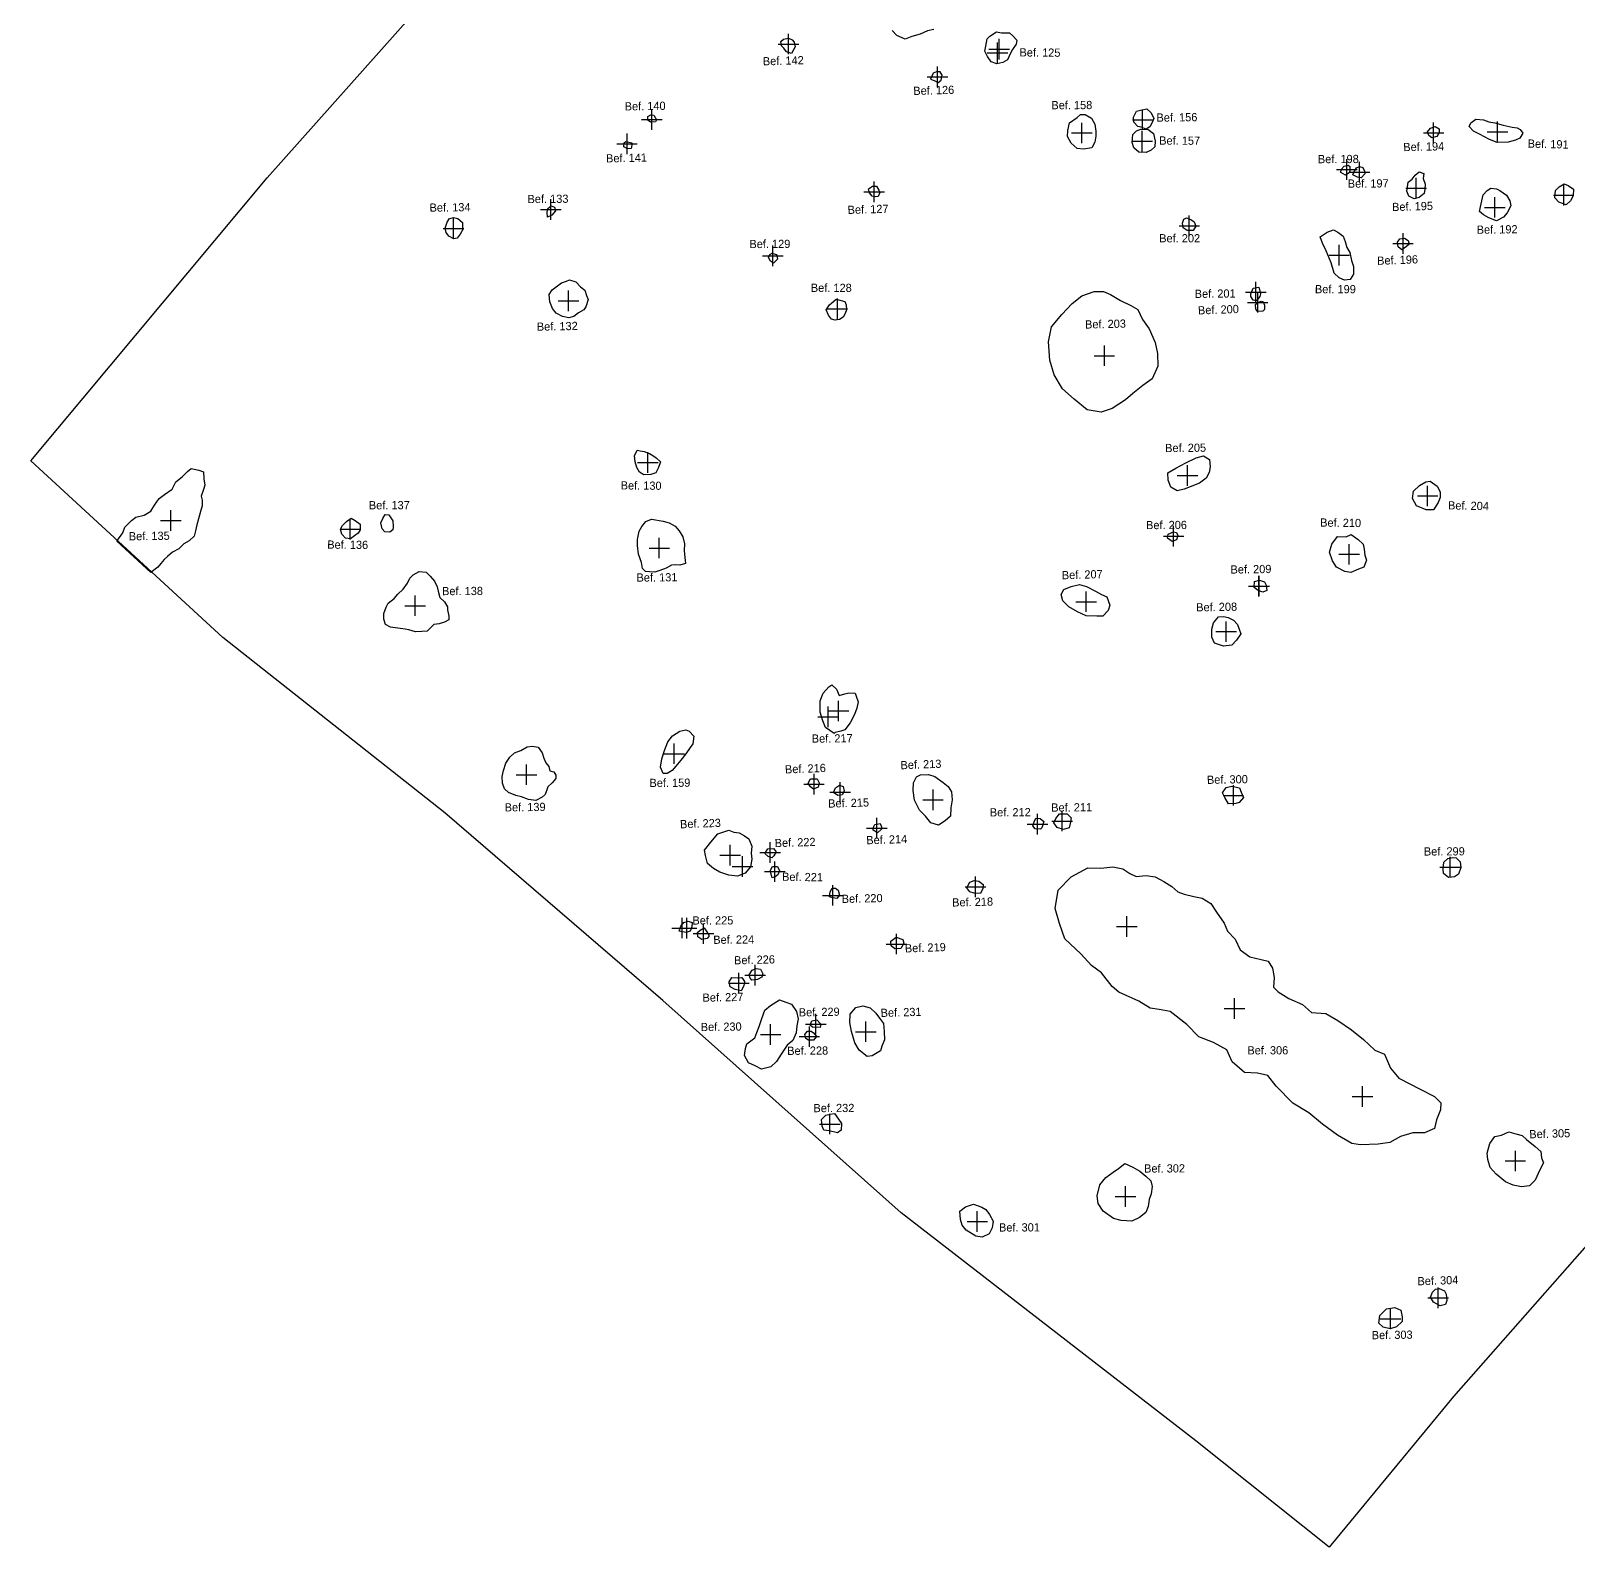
# Model space of a CAD drawing. Header units: millimetres. Extents: x -51 to 4462813, y 19 to 5794154.
# Drawn here: x 4462692.39 to 4462730.07, y 5793999.7 to 5794036.61 of the extents above; entities that cross this region are included whole.
import ezdxf

# ---------------------------------------------------------------- set-up
doc = ezdxf.new("R2010")
doc.units = ezdxf.units.MM
doc.header["$PDMODE"] = 2
doc.header["$PDSIZE"] = 0.25
for name, color, linetype in [('Bef.Nr.', 7, 'Continuous'), ('Befunde Pl.1', 7, 'Continuous'), ('GGuk', 5, 'Continuous')]:
    doc.layers.add(name, color=color, linetype=linetype)

msp = doc.modelspace()

# ---------------------------------------------------------------- linework, layer by layer
at = {"layer": 'Bef.Nr.', "elevation": 52.779}
for points in [[(4462694.485, 5794024.193), (4462695.309, 5794023.427)], [(4462694.485, 5794024.193), (4462695.309, 5794023.427)], [(4462694.485, 5794024.193), (4462695.309, 5794023.427)], [(4462694.485, 5794024.193), (4462695.309, 5794023.427), (4462694.485, 5794024.193)], [(4462694.485, 5794024.193), (4462695.309, 5794023.427)], [(4462694.485, 5794024.193), (4462695.309, 5794023.427)]]:
    msp.add_lwpolyline(points, dxfattribs=at)
at = {"layer": 'Befunde Pl.1'}
for points in [[(4462714.38, 5794036.65, 52.86), (4462714.224, 5794036.613, 52.868), (4462714.045, 5794036.534, 52.844), (4462713.845, 5794036.479, 52.849), (4462713.677, 5794036.413, 52.822), (4462713.479, 5794036.501, 52.823), (4462713.365, 5794036.622, 52.837)], [(4462694.485, 5794024.193, 52.779), (4462694.63, 5794024.397, 52.769), (4462694.682, 5794024.535, 52.755), (4462694.839, 5794024.695, 52.73), (4462694.95, 5794024.776, 52.71), (4462695.147, 5794024.826, 52.727), (4462695.31, 5794024.921, 52.721), (4462695.405, 5794025.068, 52.725), (4462695.518, 5794025.233, 52.716), (4462695.643, 5794025.332, 52.712), (4462695.831, 5794025.459, 52.721), (4462695.918, 5794025.635, 52.73), (4462696.077, 5794025.761, 52.718), (4462696.205, 5794025.892, 52.727), (4462696.294, 5794025.961, 52.721), (4462696.484, 5794025.923, 52.697), (4462696.591, 5794025.879, 52.693), (4462696.599, 5794025.709, 52.706), (4462696.624, 5794025.556, 52.714), (4462696.596, 5794025.452, 52.718), (4462696.541, 5794025.291, 52.736), (4462696.561, 5794025.19, 52.733), (4462696.561, 5794025.055, 52.735), (4462696.522, 5794024.918, 52.747), (4462696.469, 5794024.739, 52.744), (4462696.432, 5794024.591, 52.749), (4462696.403, 5794024.443, 52.752), (4462696.369, 5794024.315, 52.772), (4462696.242, 5794024.198, 52.79), (4462696.115, 5794024.124, 52.786), (4462695.992, 5794024.007, 52.787), (4462695.838, 5794023.925, 52.782), (4462695.721, 5794023.82, 52.785), (4462695.637, 5794023.747, 52.764), (4462695.556, 5794023.646, 52.778), (4462695.479, 5794023.562, 52.773), (4462695.309, 5794023.427, 52.788)], [(4462724.543, 5794024.352, 52.728), (4462724.543, 5794024.352, 52.728), (4462724.708, 5794024.236, 52.725), (4462724.832, 5794024.119, 52.742), (4462724.856, 5794023.999, 52.754), (4462724.878, 5794023.854, 52.742), (4462724.917, 5794023.73, 52.767), (4462724.852, 5794023.559, 52.771), (4462724.723, 5794023.513, 52.777), (4462724.537, 5794023.432, 52.773), (4462724.386, 5794023.452, 52.78), (4462724.186, 5794023.558, 52.779), (4462724.083, 5794023.71, 52.756), (4462724.011, 5794023.924, 52.724), (4462724.072, 5794024.117, 52.74), (4462724.212, 5794024.306, 52.721), (4462724.42, 5794024.301, 52.72), (4462724.543, 5794024.352, 52.728)]]:
    msp.add_polyline3d(points, dxfattribs=at)
for points in [[(4462716.219, 5794036.566, 52.788), (4462716.3, 5794036.498, 52.797), (4462716.396, 5794036.392, 52.805), (4462716.381, 5794036.292, 52.808), (4462716.291, 5794036.163, 52.798), (4462716.237, 5794036.053, 52.79), (4462716.175, 5794035.909, 52.813), (4462716.057, 5794035.844, 52.815), (4462715.915, 5794035.811, 52.824), (4462715.776, 5794035.859, 52.82), (4462715.684, 5794035.991, 52.814), (4462715.62, 5794036.125, 52.773), (4462715.643, 5794036.247, 52.787), (4462715.681, 5794036.422, 52.784), (4462715.742, 5794036.487, 52.775), (4462715.901, 5794036.595, 52.786), (4462716.03, 5794036.57, 52.788)], [(4462710.933, 5794036.398, 52.746), (4462710.977, 5794036.337, 52.747), (4462711, 5794036.226, 52.739), (4462710.965, 5794036.152, 52.753), (4462710.915, 5794036.067, 52.746), (4462710.792, 5794036.108, 52.755), (4462710.726, 5794036.191, 52.76), (4462710.67, 5794036.248, 52.758), (4462710.652, 5794036.354, 52.746), (4462710.721, 5794036.416, 52.753), (4462710.841, 5794036.434, 52.749)], [(4462714.301, 5794035.439, 52.839), (4462714.39, 5794035.404, 52.838), (4462714.488, 5794035.36, 52.842), (4462714.557, 5794035.415, 52.849), (4462714.582, 5794035.537, 52.837), (4462714.53, 5794035.616, 52.833), (4462714.442, 5794035.615, 52.841), (4462714.359, 5794035.589, 52.844)], [(4462719.564, 5794034.716, 52.762), (4462719.675, 5794034.62, 52.759), (4462719.738, 5794034.48, 52.779), (4462719.698, 5794034.387, 52.801), (4462719.638, 5794034.278, 52.812), (4462719.548, 5794034.222, 52.827), (4462719.424, 5794034.272, 52.817), (4462719.35, 5794034.287, 52.81), (4462719.25, 5794034.39, 52.801), (4462719.237, 5794034.517, 52.807), (4462719.314, 5794034.659, 52.793), (4462719.411, 5794034.682, 52.773)], [(4462707.564, 5794034.561, 52.706), (4462707.627, 5794034.446, 52.713), (4462707.598, 5794034.4, 52.719), (4462707.481, 5794034.393, 52.733), (4462707.413, 5794034.444, 52.728), (4462707.412, 5794034.529, 52.734), (4462707.487, 5794034.574, 52.708)], [(4462718.22, 5794034.487, 52.794), (4462718.297, 5794034.346, 52.784), (4462718.327, 5794034.173, 52.803), (4462718.324, 5794034.054, 52.791), (4462718.299, 5794033.902, 52.787), (4462718.224, 5794033.77, 52.795), (4462718.024, 5794033.735, 52.795), (4462717.866, 5794033.75, 52.803), (4462717.724, 5794033.884, 52.791), (4462717.636, 5794034.047, 52.807), (4462717.639, 5794034.186, 52.8), (4462717.686, 5794034.379, 52.812), (4462717.869, 5794034.506, 52.812), (4462717.949, 5794034.576, 52.804), (4462718.062, 5794034.578, 52.803)], [(4462719.728, 5794034.12, 52.781), (4462719.768, 5794033.927, 52.805), (4462719.764, 5794033.795, 52.79), (4462719.669, 5794033.715, 52.807), (4462719.551, 5794033.655, 52.806), (4462719.369, 5794033.659, 52.821), (4462719.253, 5794033.766, 52.823), (4462719.209, 5794033.899, 52.831), (4462719.223, 5794034.096, 52.809), (4462719.31, 5794034.18, 52.812), (4462719.423, 5794034.225, 52.818), (4462719.601, 5794034.211, 52.809)], [(4462726.588, 5794034.288, 52.641), (4462726.683, 5794034.227, 52.653), (4462726.682, 5794034.139, 52.651), (4462726.629, 5794034.045, 52.647), (4462726.508, 5794034.009, 52.64), (4462726.434, 5794034.066, 52.637), (4462726.402, 5794034.16, 52.647), (4462726.475, 5794034.245, 52.654)], [(4462727.574, 5794034.465, 52.616), (4462727.764, 5794034.452, 52.62), (4462727.89, 5794034.397, 52.63), (4462728.043, 5794034.377, 52.634), (4462728.239, 5794034.32, 52.648), (4462728.461, 5794034.269, 52.629), (4462728.581, 5794034.251, 52.631), (4462728.656, 5794034.216, 52.628), (4462728.724, 5794034.122, 52.611), (4462728.649, 5794034.001, 52.608), (4462728.541, 5794033.956, 52.617), (4462728.363, 5794033.904, 52.629), (4462728.099, 5794033.899, 52.657), (4462727.91, 5794033.974, 52.635), (4462727.669, 5794034.1, 52.63), (4462727.517, 5794034.176, 52.633), (4462727.414, 5794034.288, 52.624), (4462727.454, 5794034.376, 52.618)], [(4462707.026, 5794033.89, 52.742), (4462707.027, 5794033.837, 52.747), (4462707.006, 5794033.752, 52.737), (4462706.922, 5794033.742, 52.729), (4462706.833, 5794033.794, 52.741), (4462706.842, 5794033.886, 52.732), (4462706.876, 5794033.92, 52.75)], [(4462724.47, 5794033.343, 52.643), (4462724.51, 5794033.31, 52.65), (4462724.512, 5794033.201, 52.646), (4462724.493, 5794033.157, 52.636), (4462724.402, 5794033.102, 52.645), (4462724.292, 5794033.169, 52.645), (4462724.294, 5794033.243, 52.633), (4462724.368, 5794033.318, 52.636)], [(4462724.742, 5794033.313, 52.647), (4462724.828, 5794033.29, 52.652), (4462724.865, 5794033.196, 52.652), (4462724.875, 5794033.134, 52.651), (4462724.784, 5794033.036, 52.663), (4462724.693, 5794033.055, 52.659), (4462724.581, 5794033.112, 52.633), (4462724.611, 5794033.187, 52.65), (4462724.669, 5794033.283, 52.652)], [(4462726.292, 5794033.019, 52.625), (4462726.34, 5794032.883, 52.627), (4462726.338, 5794032.765, 52.627), (4462726.317, 5794032.654, 52.618), (4462726.198, 5794032.562, 52.622), (4462726.079, 5794032.523, 52.634), (4462725.946, 5794032.594, 52.627), (4462725.897, 5794032.709, 52.636), (4462725.928, 5794032.928, 52.638), (4462726.029, 5794033.004, 52.635), (4462726.096, 5794033.099, 52.621), (4462726.199, 5794033.185, 52.644), (4462726.312, 5794033.142, 52.63)], [(4462712.985, 5794032.836, 52.81), (4462713.042, 5794032.737, 52.82), (4462713.063, 5794032.684, 52.805), (4462713.027, 5794032.583, 52.804), (4462712.952, 5794032.571, 52.816), (4462712.879, 5794032.595, 52.829), (4462712.812, 5794032.672, 52.812), (4462712.785, 5794032.769, 52.803), (4462712.887, 5794032.831, 52.823)], [(4462728.077, 5794032.769, 52.658), (4462728.165, 5794032.726, 52.658), (4462728.323, 5794032.615, 52.645), (4462728.402, 5794032.476, 52.631), (4462728.426, 5794032.353, 52.626), (4462728.343, 5794032.185, 52.643), (4462728.25, 5794032.078, 52.66), (4462728.084, 5794031.99, 52.663), (4462727.895, 5794032.06, 52.66), (4462727.767, 5794032.134, 52.656), (4462727.67, 5794032.215, 52.653), (4462727.703, 5794032.401, 52.644), (4462727.753, 5794032.625, 52.651), (4462727.853, 5794032.732, 52.662), (4462727.943, 5794032.787, 52.668)], [(4462729.829, 5794032.85, 52.583), (4462729.957, 5794032.758, 52.614), (4462729.951, 5794032.596, 52.621), (4462729.879, 5794032.477, 52.614), (4462729.777, 5794032.378, 52.608), (4462729.599, 5794032.441, 52.609), (4462729.499, 5794032.549, 52.603), (4462729.515, 5794032.728, 52.59), (4462729.605, 5794032.821, 52.585), (4462729.73, 5794032.89, 52.594)], [(4462705.144, 5794032.327, 52.72), (4462705.165, 5794032.236, 52.728), (4462705.078, 5794032.128, 52.725), (4462704.969, 5794032.079, 52.739), (4462704.966, 5794032.2, 52.739), (4462704.98, 5794032.292, 52.742), (4462705.063, 5794032.359, 52.744)], [(4462702.789, 5794032.049, 52.724), (4462702.903, 5794031.949, 52.724), (4462702.899, 5794031.833, 52.727), (4462702.918, 5794031.792, 52.723), (4462702.848, 5794031.668, 52.739), (4462702.768, 5794031.567, 52.745), (4462702.689, 5794031.551, 52.755), (4462702.571, 5794031.618, 52.753), (4462702.504, 5794031.704, 52.756), (4462702.483, 5794031.813, 52.748), (4462702.527, 5794031.955, 52.747), (4462702.583, 5794032.05, 52.737), (4462702.682, 5794032.074, 52.731)], [(4462720.532, 5794032.062, 52.677), (4462720.636, 5794032.022, 52.678), (4462720.722, 5794031.966, 52.673), (4462720.755, 5794031.859, 52.669), (4462720.694, 5794031.754, 52.693), (4462720.547, 5794031.757, 52.699), (4462720.448, 5794031.819, 52.689), (4462720.437, 5794031.935, 52.689), (4462720.469, 5794032.032, 52.695)], [(4462724.109, 5794031.768, 52.639), (4462724.213, 5794031.717, 52.642), (4462724.349, 5794031.615, 52.644), (4462724.395, 5794031.489, 52.644), (4462724.439, 5794031.342, 52.658), (4462724.509, 5794031.218, 52.641), (4462724.552, 5794031.027, 52.639), (4462724.602, 5794030.879, 52.624), (4462724.6, 5794030.69, 52.634), (4462724.516, 5794030.56, 52.64), (4462724.377, 5794030.544, 52.654), (4462724.252, 5794030.604, 52.642), (4462724.129, 5794030.713, 52.632), (4462724.056, 5794030.972, 52.651), (4462723.936, 5794031.259, 52.661), (4462723.841, 5794031.443, 52.659), (4462723.787, 5794031.605, 52.66), (4462723.957, 5794031.715, 52.641)], [(4462725.844, 5794031.572, 52.648), (4462725.931, 5794031.514, 52.644), (4462725.952, 5794031.425, 52.637), (4462725.892, 5794031.362, 52.638), (4462725.773, 5794031.281, 52.627), (4462725.685, 5794031.361, 52.629), (4462725.667, 5794031.468, 52.632), (4462725.723, 5794031.555, 52.635)], [(4462710.538, 5794031.173, 52.819), (4462710.559, 5794031.145, 52.834), (4462710.576, 5794031.055, 52.85), (4462710.474, 5794030.961, 52.855), (4462710.399, 5794031.009, 52.854), (4462710.353, 5794031.098, 52.835), (4462710.385, 5794031.173, 52.81), (4462710.441, 5794031.2, 52.824)], [(4462705.663, 5794030.505, 52.803), (4462705.773, 5794030.386, 52.788), (4462705.877, 5794030.306, 52.785), (4462705.922, 5794030.175, 52.794), (4462705.96, 5794030.076, 52.793), (4462705.901, 5794029.9, 52.776), (4462705.857, 5794029.823, 52.783), (4462705.728, 5794029.747, 52.778), (4462705.612, 5794029.663, 52.766), (4462705.488, 5794029.628, 52.761), (4462705.34, 5794029.663, 52.756), (4462705.185, 5794029.742, 52.76), (4462705.097, 5794029.853, 52.749), (4462705.025, 5794030.015, 52.76), (4462705.009, 5794030.2, 52.762), (4462705.081, 5794030.311, 52.772), (4462705.182, 5794030.381, 52.78), (4462705.314, 5794030.481, 52.794), (4462705.435, 5794030.525, 52.797), (4462705.505, 5794030.555, 52.802)], [(4462712.214, 5794030.029, 52.848), (4462712.247, 5794029.947, 52.856), (4462712.25, 5794029.822, 52.866), (4462712.223, 5794029.737, 52.87), (4462712.173, 5794029.647, 52.866), (4462712.083, 5794029.59, 52.841), (4462711.976, 5794029.571, 52.845), (4462711.884, 5794029.596, 52.836), (4462711.811, 5794029.697, 52.837), (4462711.755, 5794029.821, 52.835), (4462711.838, 5794029.942, 52.837), (4462711.898, 5794029.993, 52.849), (4462711.998, 5794030.08, 52.839)], [(4462718.68, 5794030.195, 52.753), (4462718.921, 5794030.048, 52.763), (4462719.173, 5794029.933, 52.748), (4462719.343, 5794029.835, 52.72), (4462719.457, 5794029.591, 52.697), (4462719.623, 5794029.36, 52.678), (4462719.768, 5794029.03, 52.693), (4462719.826, 5794028.757, 52.672), (4462719.833, 5794028.456, 52.671), (4462719.694, 5794028.142, 52.683), (4462719.469, 5794027.978, 52.675), (4462719.223, 5794027.786, 52.706), (4462719.045, 5794027.629, 52.701), (4462718.723, 5794027.421, 52.655), (4462718.455, 5794027.329, 52.739), (4462718.114, 5794027.391, 52.756), (4462717.799, 5794027.645, 52.761), (4462717.514, 5794027.903, 52.773), (4462717.305, 5794028.241, 52.794), (4462717.205, 5794028.602, 52.791), (4462717.171, 5794029.043, 52.788), (4462717.248, 5794029.41, 52.774), (4462717.492, 5794029.713, 52.798), (4462717.749, 5794029.979, 52.795), (4462717.983, 5794030.161, 52.775), (4462718.283, 5794030.271, 52.78), (4462718.509, 5794030.272, 52.776)], [(4462722.296, 5794030.373, 52.643), (4462722.313, 5794030.321, 52.658), (4462722.333, 5794030.215, 52.663), (4462722.321, 5794030.145, 52.658), (4462722.235, 5794030.047, 52.666), (4462722.152, 5794030.058, 52.678), (4462722.096, 5794030.152, 52.669), (4462722.096, 5794030.214, 52.655), (4462722.155, 5794030.348, 52.657)], [(4462722.398, 5794030.015, 52.654), (4462722.434, 5794029.94, 52.654), (4462722.434, 5794029.831, 52.659), (4462722.389, 5794029.791, 52.657), (4462722.254, 5794029.787, 52.659), (4462722.221, 5794029.842, 52.658), (4462722.214, 5794029.957, 52.655), (4462722.265, 5794030.006, 52.654), (4462722.347, 5794030.036, 52.649)], [(4462707.231, 5794026.394, 52.837), (4462707.322, 5794026.378, 52.844), (4462707.453, 5794026.324, 52.832), (4462707.534, 5794026.28, 52.826), (4462707.614, 5794026.224, 52.834), (4462707.724, 5794026.127, 52.843), (4462707.676, 5794025.986, 52.834), (4462707.608, 5794025.857, 52.844), (4462707.485, 5794025.816, 52.837), (4462707.314, 5794025.81, 52.839), (4462707.213, 5794025.875, 52.839), (4462707.145, 5794025.989, 52.844), (4462707.11, 5794026.127, 52.853), (4462707.092, 5794026.267, 52.86), (4462707.154, 5794026.408, 52.856)], [(4462721.088, 5794026.181, 52.622), (4462721.109, 5794026.001, 52.603), (4462721.086, 5794025.861, 52.6), (4462721.012, 5794025.723, 52.621), (4462720.844, 5794025.607, 52.653), (4462720.623, 5794025.516, 52.678), (4462720.475, 5794025.459, 52.688), (4462720.308, 5794025.417, 52.685), (4462720.152, 5794025.509, 52.69), (4462720.082, 5794025.676, 52.693), (4462720.073, 5794025.855, 52.679), (4462720.269, 5794025.968, 52.681), (4462720.515, 5794026.096, 52.677), (4462720.764, 5794026.222, 52.65), (4462720.946, 5794026.269, 52.634)], [(4462726.464, 5794025.649, 52.713), (4462726.634, 5794025.534, 52.709), (4462726.707, 5794025.394, 52.724), (4462726.709, 5794025.257, 52.714), (4462726.662, 5794025.13, 52.704), (4462726.543, 5794024.957, 52.701), (4462726.364, 5794024.952, 52.699), (4462726.134, 5794025.05, 52.693), (4462726.034, 5794025.229, 52.695), (4462726.058, 5794025.413, 52.711), (4462726.206, 5794025.55, 52.717), (4462726.362, 5794025.639, 52.714)], [(4462701.172, 5794024.733, 52.693), (4462701.208, 5794024.689, 52.713), (4462701.211, 5794024.539, 52.722), (4462701.206, 5794024.467, 52.736), (4462701.132, 5794024.415, 52.732), (4462701.014, 5794024.423, 52.721), (4462700.944, 5794024.493, 52.705), (4462700.915, 5794024.639, 52.707), (4462700.959, 5794024.746, 52.704), (4462701.021, 5794024.845, 52.713), (4462701.104, 5794024.836, 52.699)], [(4462700.289, 5794024.695, 52.708), (4462700.411, 5794024.608, 52.722), (4462700.409, 5794024.467, 52.724), (4462700.359, 5794024.388, 52.739), (4462700.271, 5794024.325, 52.745), (4462700.177, 5794024.245, 52.745), (4462700.05, 5794024.266, 52.748), (4462699.961, 5794024.36, 52.737), (4462699.927, 5794024.486, 52.726), (4462699.977, 5794024.575, 52.731), (4462700.08, 5794024.672, 52.725), (4462700.189, 5794024.754, 52.73)], [(4462707.784, 5794024.675, 52.862), (4462707.934, 5794024.636, 52.841), (4462708.081, 5794024.557, 52.855), (4462708.177, 5794024.441, 52.866), (4462708.265, 5794024.298, 52.87), (4462708.307, 5794024.126, 52.864), (4462708.302, 5794023.964, 52.873), (4462708.313, 5794023.792, 52.854), (4462708.33, 5794023.65, 52.864), (4462708.195, 5794023.611, 52.851), (4462708.089, 5794023.614, 52.868), (4462707.994, 5794023.608, 52.872), (4462707.862, 5794023.537, 52.886), (4462707.703, 5794023.48, 52.88), (4462707.585, 5794023.437, 52.861), (4462707.452, 5794023.442, 52.867), (4462707.356, 5794023.455, 52.856), (4462707.281, 5794023.529, 52.869), (4462707.262, 5794023.669, 52.875), (4462707.185, 5794023.875, 52.878), (4462707.159, 5794024.087, 52.863), (4462707.16, 5794024.234, 52.878), (4462707.201, 5794024.437, 52.87), (4462707.268, 5794024.553, 52.855), (4462707.367, 5794024.673, 52.844), (4462707.503, 5794024.731, 52.84)], [(4462720.291, 5794024.402, 52.704), (4462720.321, 5794024.329, 52.708), (4462720.287, 5794024.221, 52.703), (4462720.182, 5794024.183, 52.706), (4462720.066, 5794024.261, 52.707), (4462720.086, 5794024.365, 52.703), (4462720.213, 5794024.42, 52.713)], [(4462702.014, 5794023.435, 52.798), (4462702.115, 5794023.339, 52.788), (4462702.221, 5794023.215, 52.784), (4462702.287, 5794023.078, 52.788), (4462702.311, 5794022.973, 52.787), (4462702.351, 5794022.824, 52.787), (4462702.464, 5794022.716, 52.786), (4462702.537, 5794022.595, 52.798), (4462702.537, 5794022.521, 52.785), (4462702.566, 5794022.363, 52.776), (4462702.568, 5794022.277, 52.782), (4462702.463, 5794022.22, 52.786), (4462702.337, 5794022.177, 52.801), (4462702.2, 5794022.162, 52.789), (4462702.123, 5794022.08, 52.798), (4462702.043, 5794021.998, 52.791), (4462701.911, 5794021.992, 52.797), (4462701.759, 5794021.983, 52.792), (4462701.597, 5794022.032, 52.79), (4462701.508, 5794022.052, 52.786), (4462701.329, 5794022.074, 52.794), (4462701.148, 5794022.102, 52.794), (4462701.025, 5794022.166, 52.768), (4462700.985, 5794022.294, 52.776), (4462700.984, 5794022.434, 52.775), (4462701.045, 5794022.584, 52.785), (4462701.088, 5794022.681, 52.769), (4462701.237, 5794022.796, 52.775), (4462701.329, 5794022.902, 52.776), (4462701.456, 5794023.021, 52.787), (4462701.561, 5794023.172, 52.785), (4462701.615, 5794023.293, 52.783), (4462701.702, 5794023.376, 52.788), (4462701.849, 5794023.454, 52.785)], [(4462717.724, 5794023.089, 52.674), (4462717.922, 5794023.133, 52.667), (4462718.095, 5794023.09, 52.661), (4462718.316, 5794022.976, 52.67), (4462718.46, 5794022.896, 52.684), (4462718.595, 5794022.836, 52.674), (4462718.667, 5794022.63, 52.687), (4462718.62, 5794022.507, 52.691), (4462718.493, 5794022.364, 52.668), (4462718.352, 5794022.365, 52.695), (4462718.092, 5794022.373, 52.687), (4462717.876, 5794022.47, 52.679), (4462717.67, 5794022.595, 52.68), (4462717.524, 5794022.742, 52.689), (4462717.483, 5794022.892, 52.687), (4462717.547, 5794023.015, 52.679)], [(4462722.43, 5794023.203, 52.691), (4462722.47, 5794023.121, 52.711), (4462722.485, 5794022.987, 52.699), (4462722.392, 5794022.953, 52.719), (4462722.278, 5794022.987, 52.719), (4462722.178, 5794023.064, 52.721), (4462722.189, 5794023.21, 52.707), (4462722.308, 5794023.246, 52.704)], [(4462721.546, 5794022.334, 52.729), (4462721.674, 5794022.267, 52.737), (4462721.773, 5794022.165, 52.733), (4462721.857, 5794021.933, 52.729), (4462721.746, 5794021.784, 52.719), (4462721.638, 5794021.661, 52.725), (4462721.431, 5794021.632, 52.712), (4462721.211, 5794021.708, 52.717), (4462721.146, 5794021.853, 52.729), (4462721.145, 5794022.047, 52.729), (4462721.192, 5794022.205, 52.713), (4462721.308, 5794022.347, 52.71), (4462721.43, 5794022.361, 52.721)], [(4462712.076, 5794020.433, 52.712), (4462712.215, 5794020.478, 52.694), (4462712.313, 5794020.497, 52.698), (4462712.465, 5794020.494, 52.693), (4462712.487, 5794020.421, 52.701), (4462712.539, 5794020.277, 52.701), (4462712.505, 5794020.123, 52.691), (4462712.446, 5794019.974, 52.69), (4462712.345, 5794019.771, 52.694), (4462712.213, 5794019.597, 52.716), (4462712.113, 5794019.568, 52.705), (4462711.973, 5794019.535, 52.73), (4462711.948, 5794019.51, 52.73), (4462711.744, 5794019.659, 52.728), (4462711.677, 5794019.814, 52.727), (4462711.609, 5794020.025, 52.726), (4462711.609, 5794020.302, 52.733), (4462711.683, 5794020.491, 52.748), (4462711.821, 5794020.649, 52.732), (4462711.894, 5794020.693, 52.742), (4462712.008, 5794020.587, 52.733)], [(4462708.423, 5794019.564, 52.722), (4462708.533, 5794019.443, 52.727), (4462708.513, 5794019.258, 52.734), (4462708.445, 5794019.167, 52.762), (4462708.34, 5794019.014, 52.774), (4462708.221, 5794018.864, 52.778), (4462708.1, 5794018.714, 52.776), (4462708.004, 5794018.606, 52.761), (4462707.884, 5794018.539, 52.761), (4462707.784, 5794018.533, 52.768), (4462707.719, 5794018.688, 52.782), (4462707.758, 5794018.895, 52.77), (4462707.821, 5794019.096, 52.785), (4462707.898, 5794019.303, 52.775), (4462708.018, 5794019.454, 52.783), (4462708.191, 5794019.565, 52.782), (4462708.342, 5794019.597, 52.743)], [(4462704.746, 5794019.175, 52.856), (4462704.839, 5794019.038, 52.854), (4462704.883, 5794018.911, 52.841), (4462704.932, 5794018.798, 52.823), (4462705.001, 5794018.705, 52.824), (4462705.032, 5794018.599, 52.834), (4462705.124, 5794018.573, 52.825), (4462705.177, 5794018.495, 52.809), (4462705.175, 5794018.41, 52.804), (4462705.082, 5794018.305, 52.81), (4462704.98, 5794018.211, 52.815), (4462704.945, 5794018.115, 52.832), (4462704.914, 5794018.024, 52.835), (4462704.845, 5794017.959, 52.827), (4462704.691, 5794017.878, 52.831), (4462704.506, 5794017.906, 52.847), (4462704.34, 5794017.964, 52.846), (4462704.198, 5794018.002, 52.867), (4462704.024, 5794018.072, 52.851), (4462703.923, 5794018.166, 52.841), (4462703.878, 5794018.297, 52.857), (4462703.864, 5794018.461, 52.863), (4462703.902, 5794018.612, 52.862), (4462703.953, 5794018.788, 52.852), (4462704.052, 5794018.935, 52.844), (4462704.165, 5794019.037, 52.855), (4462704.325, 5794019.098, 52.862), (4462704.478, 5794019.183, 52.857), (4462704.594, 5794019.197, 52.846)], [(4462711.536, 5794018.407, 52.719), (4462711.585, 5794018.305, 52.745), (4462711.566, 5794018.199, 52.737), (4462711.448, 5794018.156, 52.745), (4462711.373, 5794018.209, 52.727), (4462711.319, 5794018.301, 52.728), (4462711.374, 5794018.406, 52.727), (4462711.464, 5794018.403, 52.734)], [(4462714.407, 5794018.46, 52.625), (4462714.609, 5794018.313, 52.61), (4462714.728, 5794018.221, 52.62), (4462714.808, 5794018.091, 52.632), (4462714.825, 5794017.896, 52.629), (4462714.793, 5794017.696, 52.661), (4462714.786, 5794017.5, 52.652), (4462714.657, 5794017.381, 52.673), (4462714.496, 5794017.281, 52.707), (4462714.304, 5794017.331, 52.695), (4462714.174, 5794017.495, 52.691), (4462714.032, 5794017.641, 52.697), (4462713.908, 5794017.889, 52.694), (4462713.875, 5794018.12, 52.703), (4462713.88, 5794018.305, 52.696), (4462713.955, 5794018.452, 52.688), (4462714.058, 5794018.504, 52.683), (4462714.248, 5794018.512, 52.664)], [(4462712.17, 5794018.219, 52.724), (4462712.196, 5794018.102, 52.73), (4462712.145, 5794018.014, 52.728), (4462712.045, 5794017.999, 52.735), (4462711.932, 5794018.077, 52.736), (4462711.987, 5794018.19, 52.727), (4462712.084, 5794018.249, 52.712)], [(4462721.636, 5794018.224, 52.763), (4462721.823, 5794018.187, 52.787), (4462721.862, 5794018.078, 52.783), (4462721.917, 5794017.95, 52.784), (4462721.817, 5794017.832, 52.771), (4462721.732, 5794017.809, 52.774), (4462721.555, 5794017.801, 52.772), (4462721.466, 5794017.954, 52.76), (4462721.406, 5794018.064, 52.767), (4462721.497, 5794018.196, 52.761)], [(4462713.07, 5794017.32, 52.703), (4462713.108, 5794017.24, 52.698), (4462713.103, 5794017.178, 52.7), (4462713.011, 5794017.092, 52.706), (4462712.905, 5794017.152, 52.702), (4462712.911, 5794017.228, 52.706), (4462712.943, 5794017.292, 52.7)], [(4462716.969, 5794017.441, 52.719), (4462717.06, 5794017.371, 52.713), (4462717.009, 5794017.213, 52.72), (4462716.977, 5794017.178, 52.733), (4462716.847, 5794017.186, 52.739), (4462716.787, 5794017.26, 52.732), (4462716.824, 5794017.358, 52.721), (4462716.863, 5794017.445, 52.711)], [(4462717.624, 5794017.552, 52.736), (4462717.726, 5794017.458, 52.744), (4462717.698, 5794017.317, 52.757), (4462717.672, 5794017.215, 52.756), (4462717.537, 5794017.17, 52.77), (4462717.38, 5794017.221, 52.748), (4462717.302, 5794017.336, 52.736), (4462717.35, 5794017.441, 52.758), (4462717.441, 5794017.55, 52.748)], [(4462709.384, 5794017.153, 52.687), (4462709.506, 5794017.11, 52.683), (4462709.639, 5794017.095, 52.698), (4462709.771, 5794017.016, 52.695), (4462709.877, 5794016.949, 52.712), (4462709.947, 5794016.769, 52.717), (4462709.929, 5794016.599, 52.705), (4462709.946, 5794016.451, 52.71), (4462709.911, 5794016.263, 52.707), (4462709.782, 5794016.111, 52.71), (4462709.598, 5794016.033, 52.724), (4462709.389, 5794016.064, 52.744), (4462709.171, 5794016.132, 52.762), (4462709.017, 5794016.221, 52.729), (4462708.866, 5794016.348, 52.752), (4462708.819, 5794016.542, 52.719), (4462708.794, 5794016.672, 52.726), (4462708.947, 5794016.866, 52.714), (4462709.115, 5794017.066, 52.695)], [(4462710.472, 5794016.713, 52.69), (4462710.543, 5794016.627, 52.704), (4462710.484, 5794016.531, 52.707), (4462710.43, 5794016.483, 52.711), (4462710.345, 5794016.514, 52.712), (4462710.263, 5794016.59, 52.712), (4462710.334, 5794016.702, 52.702)], [(4462710.574, 5794016.271, 52.705), (4462710.617, 5794016.166, 52.712), (4462710.578, 5794016.069, 52.715), (4462710.518, 5794016.022, 52.713), (4462710.443, 5794015.998, 52.711), (4462710.403, 5794016.14, 52.712), (4462710.404, 5794016.184, 52.714), (4462710.448, 5794016.273, 52.721)], [(4462718.13, 5794016.237, 52.756), (4462718.446, 5794016.233, 52.788), (4462718.738, 5794016.262, 52.79), (4462718.982, 5794016.213, 52.789), (4462719.153, 5794016.104, 52.774), (4462719.303, 5794016.028, 52.777), (4462719.548, 5794016.052, 52.769), (4462719.77, 5794016.022, 52.794), (4462719.983, 5794015.906, 52.788), (4462720.177, 5794015.781, 52.785), (4462720.321, 5794015.655, 52.791), (4462720.476, 5794015.6, 52.767), (4462720.71, 5794015.538, 52.789), (4462720.914, 5794015.497, 52.784), (4462721.123, 5794015.369, 52.788), (4462721.259, 5794015.16, 52.791), (4462721.448, 5794014.895, 52.794), (4462721.526, 5794014.694, 52.789), (4462721.72, 5794014.501, 52.779), (4462721.838, 5794014.242, 52.783), (4462722.071, 5794014.072, 52.77), (4462722.347, 5794014.006, 52.762), (4462722.517, 5794013.963, 52.757), (4462722.626, 5794013.795, 52.755), (4462722.664, 5794013.569, 52.742), (4462722.652, 5794013.331, 52.739), (4462722.766, 5794013.217, 52.731), (4462723.025, 5794013.059, 52.725), (4462723.356, 5794012.911, 52.729), (4462723.575, 5794012.718, 52.73), (4462723.924, 5794012.693, 52.736), (4462724.215, 5794012.52, 52.747), (4462724.552, 5794012.297, 52.741), (4462724.842, 5794012.059, 52.741), (4462725.12, 5794011.797, 52.751), (4462725.352, 5794011.704, 52.742), (4462725.498, 5794011.361, 52.74), (4462725.699, 5794011.115, 52.738), (4462726.224, 5794010.85, 52.744), (4462726.57, 5794010.668, 52.737), (4462726.726, 5794010.52, 52.722), (4462726.718, 5794010.347, 52.738), (4462726.62, 5794010.106, 52.724), (4462726.57, 5794009.893, 52.721), (4462726.325, 5794009.785, 52.7), (4462726.043, 5794009.787, 52.715), (4462725.745, 5794009.7, 52.72), (4462725.48, 5794009.555, 52.734), (4462725.195, 5794009.509, 52.75), (4462724.767, 5794009.498, 52.741), (4462724.56, 5794009.524, 52.724), (4462724.207, 5794009.732, 52.748), (4462723.847, 5794009.995, 52.748), (4462723.507, 5794010.272, 52.736), (4462723.118, 5794010.506, 52.728), (4462722.715, 5794010.925, 52.726), (4462722.516, 5794011.187, 52.741), (4462722.263, 5794011.244, 52.743), (4462721.94, 5794011.257, 52.75), (4462721.642, 5794011.517, 52.766), (4462721.511, 5794011.809, 52.783), (4462721.189, 5794011.987, 52.775), (4462720.829, 5794012.124, 52.769), (4462720.537, 5794012.426, 52.777), (4462720.133, 5794012.743, 52.784), (4462719.869, 5794012.786, 52.773), (4462719.644, 5794012.821, 52.773), (4462719.373, 5794012.995, 52.784), (4462718.884, 5794013.215, 52.795), (4462718.718, 5794013.35, 52.781), (4462718.459, 5794013.686, 52.802), (4462718.221, 5794013.859, 52.798), (4462717.955, 5794014.145, 52.785), (4462717.571, 5794014.508, 52.797), (4462717.436, 5794014.886, 52.773), (4462717.337, 5794015.246, 52.764), (4462717.408, 5794015.697, 52.781), (4462717.723, 5794016.016, 52.766)], [(4462727.1, 5794016.482, 52.752), (4462727.199, 5794016.384, 52.755), (4462727.21, 5794016.251, 52.761), (4462727.155, 5794016.084, 52.759), (4462727.055, 5794016.018, 52.766), (4462726.911, 5794016.007, 52.763), (4462726.787, 5794016.105, 52.767), (4462726.78, 5794016.205, 52.761), (4462726.795, 5794016.373, 52.754), (4462726.898, 5794016.468, 52.762), (4462727.004, 5794016.494, 52.756)], [(4462715.577, 5794015.836, 52.726), (4462715.573, 5794015.736, 52.738), (4462715.517, 5794015.618, 52.751), (4462715.359, 5794015.626, 52.748), (4462715.254, 5794015.657, 52.741), (4462715.182, 5794015.752, 52.739), (4462715.256, 5794015.89, 52.731), (4462715.359, 5794015.931, 52.732), (4462715.478, 5794015.914, 52.725)], [(4462711.986, 5794015.745, 52.683), (4462712.05, 5794015.696, 52.671), (4462712.079, 5794015.576, 52.675), (4462712.018, 5794015.489, 52.678), (4462711.916, 5794015.511, 52.684), (4462711.835, 5794015.534, 52.67), (4462711.853, 5794015.653, 52.684), (4462711.9, 5794015.74, 52.676)], [(4462708.397, 5794014.939, 52.751), (4462708.492, 5794014.909, 52.751), (4462708.486, 5794014.803, 52.753), (4462708.444, 5794014.694, 52.777), (4462708.348, 5794014.663, 52.784), (4462708.178, 5794014.695, 52.777), (4462708.219, 5794014.815, 52.774), (4462708.292, 5794014.908, 52.76)], [(4462708.789, 5794014.775, 52.766), (4462708.849, 5794014.683, 52.772), (4462708.908, 5794014.58, 52.777), (4462708.858, 5794014.518, 52.779), (4462708.727, 5794014.492, 52.764), (4462708.633, 5794014.562, 52.779), (4462708.626, 5794014.665, 52.764), (4462708.691, 5794014.718, 52.763)], [(4462713.622, 5794014.491, 52.739), (4462713.645, 5794014.401, 52.756), (4462713.576, 5794014.276, 52.769), (4462713.432, 5794014.271, 52.755), (4462713.341, 5794014.344, 52.747), (4462713.328, 5794014.455, 52.743), (4462713.462, 5794014.553, 52.729)], [(4462709.59, 5794013.563, 52.749), (4462709.701, 5794013.566, 52.752), (4462709.772, 5794013.469, 52.757), (4462709.75, 5794013.368, 52.76), (4462709.687, 5794013.241, 52.758), (4462709.542, 5794013.276, 52.754), (4462709.421, 5794013.343, 52.765), (4462709.391, 5794013.46, 52.765), (4462709.46, 5794013.57, 52.752)], [(4462710.157, 5794013.768, 52.742), (4462710.217, 5794013.656, 52.739), (4462710.188, 5794013.58, 52.739), (4462710.085, 5794013.519, 52.741), (4462709.948, 5794013.504, 52.747), (4462709.906, 5794013.551, 52.748), (4462709.885, 5794013.631, 52.763), (4462709.952, 5794013.749, 52.752), (4462710.051, 5794013.789, 52.734)], [(4462710.914, 5794012.923, 52.733), (4462711.033, 5794012.739, 52.715), (4462711.072, 5794012.562, 52.737), (4462711.043, 5794012.396, 52.734), (4462711.027, 5794012.22, 52.742), (4462710.945, 5794012.036, 52.751), (4462710.811, 5794011.92, 52.748), (4462710.659, 5794011.704, 52.745), (4462710.551, 5794011.527, 52.749), (4462710.41, 5794011.395, 52.741), (4462710.184, 5794011.337, 52.758), (4462710.026, 5794011.42, 52.769), (4462709.868, 5794011.492, 52.762), (4462709.768, 5794011.67, 52.788), (4462709.789, 5794011.839, 52.794), (4462709.824, 5794011.953, 52.77), (4462710.024, 5794012.103, 52.756), (4462710.072, 5794012.23, 52.763), (4462710.125, 5794012.373, 52.747), (4462710.188, 5794012.569, 52.735), (4462710.264, 5794012.777, 52.724), (4462710.403, 5794012.884, 52.725), (4462710.623, 5794013.029, 52.732), (4462710.775, 5794012.965, 52.745)], [(4462712.831, 5794012.827, 52.762), (4462712.964, 5794012.7, 52.768), (4462713.054, 5794012.576, 52.763), (4462713.152, 5794012.446, 52.781), (4462713.171, 5794012.256, 52.797), (4462713.178, 5794012.053, 52.805), (4462713.114, 5794011.899, 52.79), (4462713.08, 5794011.781, 52.775), (4462712.877, 5794011.661, 52.786), (4462712.755, 5794011.646, 52.803), (4462712.558, 5794011.797, 52.795), (4462712.456, 5794011.977, 52.787), (4462712.372, 5794012.253, 52.775), (4462712.336, 5794012.472, 52.784), (4462712.34, 5794012.677, 52.772), (4462712.477, 5794012.836, 52.767), (4462712.646, 5794012.879, 52.768)], [(4462711.528, 5794012.536, 52.75), (4462711.629, 5794012.437, 52.758), (4462711.608, 5794012.348, 52.771), (4462711.426, 5794012.36, 52.771), (4462711.366, 5794012.409, 52.771), (4462711.404, 5794012.511, 52.762)], [(4462711.299, 5794012.266, 52.762), (4462711.392, 5794012.266, 52.762), (4462711.445, 5794012.224, 52.76), (4462711.523, 5794012.132, 52.755), (4462711.449, 5794012.04, 52.766), (4462711.326, 5794012.044, 52.759), (4462711.26, 5794012.083, 52.759), (4462711.24, 5794012.182, 52.759)], [(4462711.96, 5794010.26, 52.77), (4462712.058, 5794010.121, 52.767), (4462712.128, 5794010.018, 52.789), (4462712.125, 5794009.856, 52.816), (4462712.033, 5794009.789, 52.814), (4462711.829, 5794009.836, 52.806), (4462711.704, 5794009.851, 52.792), (4462711.657, 5794009.947, 52.781), (4462711.644, 5794010.116, 52.783), (4462711.747, 5794010.215, 52.774), (4462711.852, 5794010.244, 52.779)], [(4462728.383, 5794009.812, 52.742), (4462728.551, 5794009.767, 52.742), (4462728.702, 5794009.722, 52.739), (4462728.808, 5794009.622, 52.727), (4462729.023, 5794009.455, 52.735), (4462729.161, 5794009.329, 52.744), (4462729.172, 5794009.177, 52.749), (4462729.223, 5794009.053, 52.757), (4462729.138, 5794008.884, 52.761), (4462729.018, 5794008.635, 52.742), (4462728.881, 5794008.501, 52.71), (4462728.688, 5794008.476, 52.711), (4462728.483, 5794008.513, 52.721), (4462728.303, 5794008.592, 52.713), (4462728.073, 5794008.778, 52.712), (4462727.929, 5794008.947, 52.7), (4462727.868, 5794009.141, 52.713), (4462727.85, 5794009.295, 52.72), (4462727.92, 5794009.524, 52.742), (4462728.036, 5794009.7, 52.748), (4462728.201, 5794009.733, 52.75)], [(4462719.027, 5794009.037, 52.803), (4462719.226, 5794008.949, 52.817), (4462719.393, 5794008.857, 52.816), (4462719.544, 5794008.731, 52.813), (4462719.665, 5794008.619, 52.802), (4462719.698, 5794008.48, 52.78), (4462719.67, 5794008.301, 52.786), (4462719.619, 5794008.168, 52.771), (4462719.595, 5794007.991, 52.772), (4462719.545, 5794007.851, 52.764), (4462719.388, 5794007.729, 52.759), (4462719.201, 5794007.637, 52.751), (4462718.941, 5794007.65, 52.766), (4462718.752, 5794007.703, 52.767), (4462718.505, 5794007.879, 52.776), (4462718.384, 5794008.063, 52.788), (4462718.355, 5794008.251, 52.788), (4462718.424, 5794008.521, 52.767), (4462718.566, 5794008.7, 52.795), (4462718.745, 5794008.827, 52.817), (4462718.876, 5794008.916, 52.806)], [(4462715.341, 5794008.052, 52.807), (4462715.548, 5794007.977, 52.794), (4462715.646, 5794007.921, 52.791), (4462715.731, 5794007.8, 52.805), (4462715.825, 5794007.635, 52.792), (4462715.798, 5794007.471, 52.777), (4462715.725, 5794007.325, 52.761), (4462715.558, 5794007.251, 52.768), (4462715.401, 5794007.272, 52.768), (4462715.168, 5794007.419, 52.769), (4462715.072, 5794007.54, 52.766), (4462715.026, 5794007.679, 52.757), (4462715.011, 5794007.88, 52.775), (4462715.148, 5794007.984, 52.783)], [(4462726.688, 5794006.001, 52.685), (4462726.816, 5794005.944, 52.703), (4462726.853, 5794005.861, 52.696), (4462726.869, 5794005.705, 52.703), (4462726.839, 5794005.606, 52.687), (4462726.711, 5794005.579, 52.69), (4462726.548, 5794005.661, 52.68), (4462726.472, 5794005.787, 52.693), (4462726.525, 5794005.911, 52.68), (4462726.593, 5794005.982, 52.698)], [(4462725.608, 5794005.534, 52.708), (4462725.749, 5794005.471, 52.715), (4462725.785, 5794005.31, 52.721), (4462725.784, 5794005.196, 52.711), (4462725.643, 5794005.062, 52.696), (4462725.494, 5794005.013, 52.693), (4462725.322, 5794005.053, 52.672), (4462725.217, 5794005.153, 52.683), (4462725.238, 5794005.341, 52.703), (4462725.399, 5794005.504, 52.693)]]:
    msp.add_polyline3d(points, close=True, dxfattribs=at)
for p in [(4462710.838, 5794036.295, 52.753), (4462715.93, 5794036.084, 52.855), (4462715.97, 5794036.168, 52.834), (4462714.466, 5794035.498, 52.845), (4462707.513, 5794034.458, 52.726), (4462719.464, 5794034.453, 52.799), (4462717.984, 5794034.129, 52.812), (4462726.549, 5794034.131, 52.651), (4462728.104, 5794034.158, 52.652), (4462706.908, 5794033.867, 52.764), (4462719.452, 5794033.93, 52.829), (4462724.438, 5794033.242, 52.644), (4462724.743, 5794033.179, 52.641), (4462712.925, 5794032.695, 52.809), (4462726.122, 5794032.786, 52.647), (4462729.717, 5794032.617, 52.621), (4462705.054, 5794032.266, 52.733), (4462728.041, 5794032.319, 52.638), (4462702.68, 5794031.801, 52.735), (4462720.599, 5794031.868, 52.694), (4462725.805, 5794031.44, 52.632), (4462710.458, 5794031.138, 52.852), (4462724.253, 5794031.156, 52.674), (4462722.218, 5794030.252, 52.663), (4462705.482, 5794030.044, 52.795), (4462712.03, 5794029.847, 52.815), (4462722.265, 5794030.006, 52.654), (4462718.531, 5794028.707, 52.767), (4462707.415, 5794026.109, 52.851), (4462720.555, 5794025.792, 52.684), (4462726.404, 5794025.293, 52.691), (4462695.801, 5794024.694, 52.757), (4462700.169, 5794024.482, 52.738), (4462720.218, 5794024.316, 52.686), (4462707.694, 5794024.025, 52.851), (4462724.493, 5794023.872, 52.753), (4462722.295, 5794023.094, 52.744), (4462722.301, 5794023.099, 52.742), (4462718.089, 5794022.718, 52.696), (4462701.748, 5794022.621, 52.797), (4462721.496, 5794021.99, 52.758), (4462712.058, 5794020.058, 52.726), (4462711.803, 5794019.916, 52.747), (4462708.057, 5794019.017, 52.788), (4462704.46, 5794018.507, 52.861), (4462711.461, 5794018.278, 52.746), (4462712.099, 5794018.078, 52.738), (4462714.36, 5794017.894, 52.69), (4462721.672, 5794018.004, 52.768), (4462712.989, 5794017.205, 52.717), (4462716.904, 5794017.3, 52.734), (4462717.504, 5794017.379, 52.793), (4462709.418, 5794016.547, 52.74), (4462709.722, 5794016.271, 52.736), (4462710.395, 5794016.612, 52.706), (4462710.508, 5794016.147, 52.72), (4462726.952, 5794016.253, 52.767), (4462711.919, 5794015.568, 52.681), (4462715.395, 5794015.777, 52.74), (4462708.25, 5794014.774, 52.766), (4462708.361, 5794014.772, 52.773), (4462719.078, 5794014.81, 52.779), (4462708.77, 5794014.637, 52.782), (4462713.469, 5794014.384, 52.76), (4462710.027, 5794013.628, 52.742), (4462709.631, 5794013.429, 52.758), (4462721.702, 5794012.812, 52.772), (4462710.405, 5794012.182, 52.794), (4462711.348, 5794012.13, 52.758), (4462711.507, 5794012.436, 52.766), (4462712.721, 5794012.25, 52.803), (4462724.816, 5794010.672, 52.764), (4462711.847, 5794010.002, 52.808), (4462728.539, 5794009.102, 52.74), (4462719.047, 5794008.236, 52.79), (4462715.437, 5794007.627, 52.788), (4462726.659, 5794005.771, 52.692), (4462725.498, 5794005.263, 52.709)]:
    msp.add_point(p, dxfattribs=at)
at = {"layer": 'GGuk'}
msp.add_polyline3d([(4462759.69, 5794040.551, 52.619), (4462754.176, 5794034.164, 52.524), (4462748.414, 5794027.597, 52.566), (4462743.377, 5794021.85, 52.593), (4462736.57, 5794014.126, 52.627), (4462730.706, 5794007.535, 52.758), (4462727.033, 5794003.367, 52.696), (4462724.009, 5793999.703, 52.773), (4462720.76, 5794002.285, 52.812), (4462713.582, 5794007.836, 52.943), (4462707.781, 5794013.008, 52.927), (4462702.47, 5794017.578, 52.955), (4462697.065, 5794021.843, 52.849), (4462692.393, 5794026.149, 52.781), (4462698.142, 5794033.034, 52.649), (4462704.046, 5794039.67, 52.618)], dxfattribs=at)

# ---------------------------------------------------------------- texts
at = {"layer": 'Bef.Nr.', "char_height": 0.2, "attachment_point": 1}
for s, width, insert, rotation in [('Bef. 125', 64.95625, (4462716.466, 5794036.193, 54.465), 359.4911), ('Bef. 142', 58.86124, (4462710.212, 5794035.974, 54.465), 1.7174), ('Bef. 126', 33.96934, (4462713.876, 5794035.253, 54.465), 1.7045), ('Bef. 140', 48.72293, (4462706.849, 5794034.877, 52.713), 0.9069), ('Bef. 158', 2.01214, (4462717.241, 5794034.907, 54.465), 0.1932), ('Bef. 156', 1.57736, (4462719.799, 5794034.604, 54.465), 0.6647), ('Bef. 157', 1.77907, (4462719.867, 5794034.046, 54.465), 359.696), ('Bef. 194', 37.25122, (4462725.808, 5794033.886, 54.465), 1.2387), ('Bef. 191', 46.6135, (4462728.842, 5794033.973, 54.465), 358.5916), ('Bef. 141', 50.43256, (4462706.394, 5794033.611, 54.465), 1.235), ('Bef. 198', 45.53867, (4462723.73, 5794033.594, 54.465), 0.1629), ('Bef. 197', 59.19401, (4462724.457, 5794032.997, 54.465), 0.4343), ('Bef. 134', 62.82489, (4462702.098, 5794032.412, 54.465), 0.7387), ('Bef. 133', 70.8667, (4462704.484, 5794032.621, 54.465), 0.4978), ('Bef. 127', 60.69844, (4462712.276, 5794032.357, 54.465), 1.6985), ('Bef. 195', 30.50361, (4462725.534, 5794032.427, 54.465), 1.6991), ('Bef. 202', 32.86997, (4462719.867, 5794031.666, 54.465), 0.0469), ('Bef. 192', 34.28548, (4462727.596, 5794031.875, 54.465), 0.6999), ('Bef. 129', 49.98646, (4462709.888, 5794031.527, 52.85), 0.1876), ('Bef. 128', 49.37473, (4462711.384, 5794030.461, 54.465), 359.8872), ('Bef. 201', 36.63705, (4462720.73, 5794030.313, 54.465), 0.5978), ('Bef. 199', 61.03856, (4462723.659, 5794030.428, 54.465), 359.9169), ('Bef. 132', 2.34851, (4462704.709, 5794029.514, 54.465), 1.0944), ('Bef. 203', 2.6587, (4462718.058, 5794029.567, 54.465), 1.3608), ('Bef. 205', 40.41156, (4462720.011, 5794026.559, 54.465), 0.5922), ('Bef. 130', 50.5322, (4462706.754, 5794025.652, 54.465), 359.3477), ('Bef. 137', 33.52434, (4462700.621, 5794025.166, 54.465), 0.1973), ('Bef. 204', 36.40113, (4462726.902, 5794025.166, 54.465), 358.7678), ('Bef. 135', 1.77866, (4462694.774, 5794024.411, 54.465), 0.8411), ('Bef. 206', 62.19925, (4462719.546, 5794024.684, 54.465), 0.1841), ('Bef. 210', 1.58498, (4462723.788, 5794024.746, 54.465), 359.3032), ('Bef. 136', 57.45501, (4462699.609, 5794024.209, 54.465), 359.5457), ('Bef. 131', 5.18109, (4462707.138, 5794023.406, 54.465), 0.4987), ('Bef. 207', 45.0173, (4462717.492, 5794023.463, 54.465), 1.7203), ('Bef. 209', 47.44375, (4462721.601, 5794023.601, 54.465), 0.8982), ('Bef. 138', 2.38292, (4462702.403, 5794023.077, 54.465), 0.198), ('Bef. 208', 51.99083, (4462720.766, 5794022.681, 54.465), 0.9933), ('Bef. 217', 2.3538, (4462711.405, 5794019.486, 54.465), 0.5271), ('Bef. 216', 36.01806, (4462710.749, 5794018.735, 54.465), 2.1935), ('Bef. 213', 1.76493, (4462713.563, 5794018.838, 54.465), 2.1386), ('Bef. 159', 1.33788, (4462707.453, 5794018.406, 54.465), 0.3941), ('Bef. 300', 47.36783, (4462721.027, 5794018.482, 54.465), 0.9978), ('Bef. 139', 2.22413, (4462703.927, 5794017.811, 54.465), 0.7382), ('Bef. 215', 38.17525, (4462711.802, 5794017.903, 54.465), 1.7539), ('Bef. 212', 43.50342, (4462715.742, 5794017.69, 54.465), 0.3068), ('Bef. 211', 29.24197, (4462717.236, 5794017.806, 54.465), 0.5606), ('Bef. 223', 1.8166, (4462708.194, 5794017.4, 54.465), 2.139), ('Bef. 222', 33.20813, (4462710.5, 5794016.942, 54.465), 1.7057), ('Bef. 214', 33.84627, (4462712.731, 5794017.012, 54.465), 1.6967), ('Bef. 299', 41.14016, (4462726.311, 5794016.738, 54.465), 0.1964), ('Bef. 221', 49.22543, (4462710.685, 5794016.124, 54.465), 359.1244), ('Bef. 220', 36.41118, (4462712.133, 5794015.583, 54.465), 1.2349), ('Bef. 218', 26.91188, (4462714.822, 5794015.496, 54.465), 1.3486), ('Bef. 225', 37.52469, (4462708.5, 5794015.058, 54.465), 0.1349), ('Bef. 224', 50.7191, (4462709.007, 5794014.588, 54.465), 0.4634), ('Bef. 219', 44.56933, (4462713.67, 5794014.377, 54.465), 2.0335), ('Bef. 226', 1.83427, (4462709.511, 5794014.087, 54.465), 1.4293), ('Bef. 227', 35.21431, (4462708.744, 5794013.178, 54.465), 1.1479), ('Bef. 229', 50.51526, (4462711.088, 5794012.82, 54.465), 1.0615), ('Bef. 231', 2.54004, (4462713.08, 5794012.807, 54.465), 1.7042), ('Bef. 230', 2.41947, (4462708.701, 5794012.463, 54.465), 0.7855), ('Bef. 228', 48.8621, (4462710.808, 5794011.884, 54.465), 0.521), ('Bef. 306', 8.68608, (4462722.013, 5794011.896, 54.465), 0.046), ('Bef. 232', 1.61595, (4462711.447, 5794010.49, 54.465), 0.1984), ('Bef. 305', 2.18957, (4462728.876, 5794009.852, 54.465), 1.7342), ('Bef. 302', 42.30022, (4462719.498, 5794009.02, 54.465), 0.197), ('Bef. 301', 27.04424, (4462715.965, 5794007.584, 54.465), 0.1973), ('Bef. 304', 36.21635, (4462726.152, 5794006.274, 54.465), 1.9697), ('Bef. 303', 17.62051, (4462725.04, 5794004.962, 54.465), 0.7381)]:
    msp.add_mtext_dynamic_manual_height_columns(s, width=width, gutter_width=12.5, heights=[0], dxfattribs=dict(at, insert=insert, rotation=rotation))
at = {"layer": 'Befunde Pl.1', "char_height": 0.2, "attachment_point": 1}
for s, width, insert, rotation in [('Bef. 196', 48.17914, (4462725.169, 5794031.118, 54.465), 2.1328), ('Bef. 200', 52.69482, (4462720.807, 5794029.91, 54.465), 2.1046)]:
    msp.add_mtext_dynamic_manual_height_columns(s, width=width, gutter_width=12.5, heights=[0], dxfattribs=dict(at, insert=insert, rotation=rotation))

doc.saveas('drawing.dxf')
